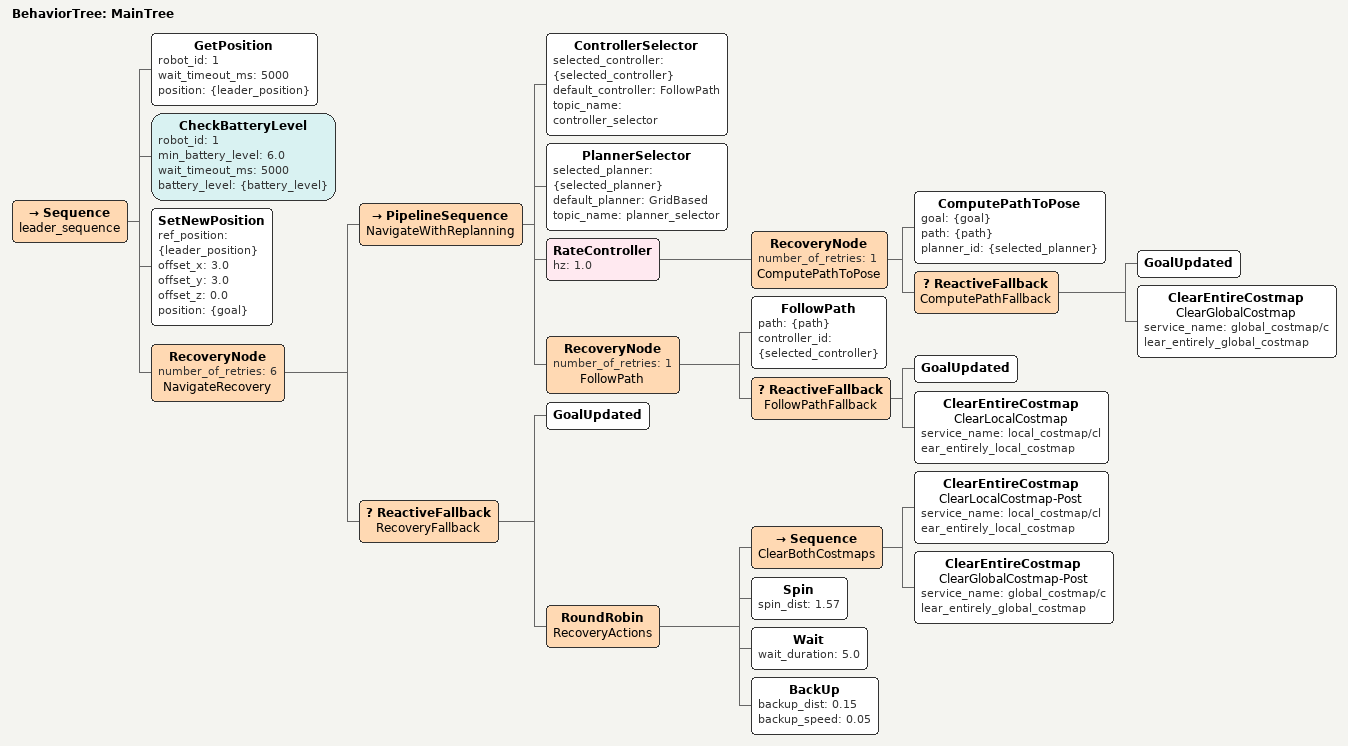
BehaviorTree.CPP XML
<root main_tree_to_execute="MainTree">
  <BehaviorTree ID="MainTree">
    <Sequence name="leader_sequence">

      <!-- 1. Recuperer la position actuelle du robot leader (ID=1) -->
      <GetPosition
        robot_id="1"
        wait_timeout_ms="5000"
        position="{leader_position}"/>

      <!-- 2. Verifier que la batterie est au-dessus du seuil de 7V -->
      <CheckBatteryLevel
        robot_id="1"
        min_battery_level="6.0"
        wait_timeout_ms="5000"
        battery_level="{battery_level}"/>

      <!-- 3. Calculer la nouvelle position cible (offsets par defaut: +3m X, +3m Y) -->
      <SetNewPosition
        ref_position="{leader_position}"
        offset_x="3.0"
        offset_y="3.0"
        offset_z="0.0"
        position="{goal}"/>

      <!-- 4. Navigation Nav2 vers {goal} avec replanning et recovery -->
      <RecoveryNode number_of_retries="6" name="NavigateRecovery">
        <PipelineSequence name="NavigateWithReplanning">
          <ControllerSelector selected_controller="{selected_controller}" default_controller="FollowPath" topic_name="controller_selector"/>
          <PlannerSelector selected_planner="{selected_planner}" default_planner="GridBased" topic_name="planner_selector"/>
          <RateController hz="1.0">
            <RecoveryNode number_of_retries="1" name="ComputePathToPose">
              <ComputePathToPose goal="{goal}" path="{path}" planner_id="{selected_planner}"/>
              <ReactiveFallback name="ComputePathFallback">
                <GoalUpdated/>
                <ClearEntireCostmap name="ClearGlobalCostmap" service_name="global_costmap/clear_entirely_global_costmap"/>
              </ReactiveFallback>
            </RecoveryNode>
          </RateController>
          <RecoveryNode number_of_retries="1" name="FollowPath">
            <FollowPath path="{path}" controller_id="{selected_controller}"/>
            <ReactiveFallback name="FollowPathFallback">
              <GoalUpdated/>
              <ClearEntireCostmap name="ClearLocalCostmap" service_name="local_costmap/clear_entirely_local_costmap"/>
            </ReactiveFallback>
          </RecoveryNode>
        </PipelineSequence>
        <ReactiveFallback name="RecoveryFallback">
          <GoalUpdated/>
          <RoundRobin name="RecoveryActions">
            <Sequence name="ClearBothCostmaps">
              <ClearEntireCostmap name="ClearLocalCostmap-Post" service_name="local_costmap/clear_entirely_local_costmap"/>
              <ClearEntireCostmap name="ClearGlobalCostmap-Post" service_name="global_costmap/clear_entirely_global_costmap"/>
            </Sequence>
            <Spin spin_dist="1.57"/>
            <Wait wait_duration="5.0"/>
            <BackUp backup_dist="0.15" backup_speed="0.05"/>
          </RoundRobin>
        </ReactiveFallback>
      </RecoveryNode>

    </Sequence>
  </BehaviorTree>
</root>
